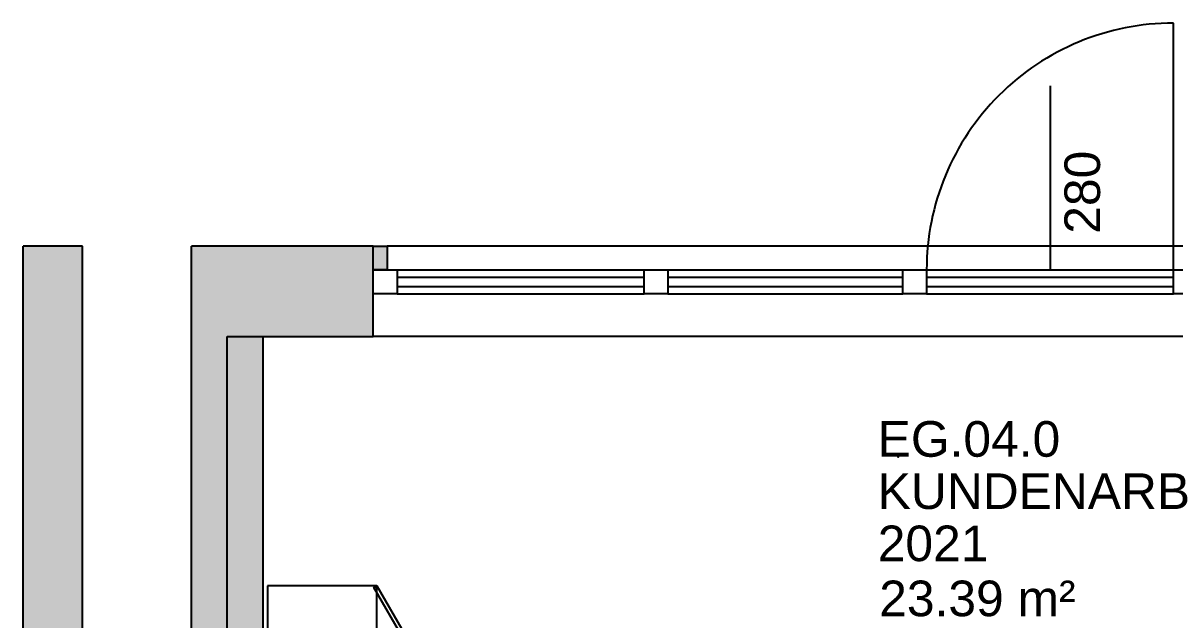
# Model space of a CAD drawing. Header units: centimetres. Extents: x 27325 to 30593, y 7169 to 9080.
# Drawn here: x 27482 to 27967.1, y 8521.5 to 8772.9 of the extents above; entities that cross this region are included whole.
import ezdxf
from ezdxf.enums import TextEntityAlignment as Align

# ---------------------------------------------------------------- set-up
doc = ezdxf.new("R2010")
doc.units = ezdxf.units.CM
doc.header["$LTSCALE"] = 2
for name, color, linetype in [('ARC-Tueren', 5, 'Continuous'), ('ARC-Tueren-nv', 5, 'Continuous'), ('BE-T-PM', 7, 'Continuous'), ('BE-T-RNBVBF', 7, 'Continuous'), ('BS-WA-A-T', 203, 'Continuous'), ('BS-WA-C-NT', 253, 'Continuous'), ('BS-WA-C-T', 253, 'Continuous'), ('BS-WA-S-NT', 201, 'Continuous'), ('BS-WA-S-T', 201, 'Continuous'), ('HB-KO-GIP-F0-C', 44, 'Continuous'), ('HB-KO-GIP-S', 224, 'Continuous'), ('HB-KO-GLA-S', 132, 'Continuous'), ('HB-KO-MET-S', 150, 'Continuous'), ('HB-ZU-MOE-SB', 202, 'Continuous')]:
    doc.layers.add(name, color=color, linetype=linetype)
doc.styles.add('MOE', font='arial.ttf')
doc.styles.add('RNB', font='arial.ttf', dxfattribs={"width": 0.8})
doc.styles.get("Standard").update_dxf_attribs({"font": 'arial.ttf'})

# ---------------------------------------------------------------- blocks, each defined once
blk = doc.blocks.new('RNB-VBF')
at = {"layer": 'BE-T-PM'}
blk.add_point((0, 0), dxfattribs=at)
at = {"layer": 'BE-T-RNBVBF', "style": 'RNB'}
for tag, p in [('RAUM_NUMMER', (-8.553149790500584, 0.08438868209967154)), ('RAUM_BEZEICHNUNG', (-8.553149790500584, -21.91561131790034)), ('RAUM_NUMMER_OE', (-8.553149790500242, -43.89240783403415)), ('FLAECHE', (-7.918685348867143, -67.07081495941043))]:
    blk.add_attdef(tag, p, '', height=15, dxfattribs=at)
for tag, p, height, flags in [('BELEGUNG_MAX', (72.44612822012937, -52.76755267878413), 2.5, 9), ('BELEGUNG_AUS_MOEBLIERUNGSPLAN', (72.44612822012937, -56.93421934545078), 2.5, 9), ('ID', (72.44612822012937, -61.10088601211744), 2.5, 9), ('ID_RNB', (72.44612822012937, -65.26755267878413), 2.5, 9), ('BEMERKUNG', (72.44612822012937, -69.43421934545078), 2.5, 9), ('RAUM_HOEHE', (72.44612822012937, -73.43421934545078), 2.5, 9), ('RAUM_NUMMER_PLATZHALTER', (-9.187614232133683, -89.27866957666417), 15, 1), ('RAUM_FUNKTION', (72.44612822012937, -77.43421934545078), 2.5, 9), ('RAUM_AUFBAU', (72.44612822012937, -81.43421934545078), 2.5, 9), ('RAUM_MIETEINHEIT', (72.44612822012937, -85.43421934545078), 2.5, 9), ('BODENBELAG_AUS_PLAN', (-9.187614232133342, -111.255466092798), 15, 1)]:
    blk.add_attdef(tag, p, '', height=height, dxfattribs=dict(at, flags=flags))
blk = doc.blocks.new('*U55')
for points in [[(50, 9.094947017729282e-13), (-50, -9.094947017729282e-13), (-50.00000000000182, -46.00000000000455), (49.99999999999818, -46.00000000000273)], [(49.99999999999636, 0), (-50.00000000000364, 2.728484105318785e-12), (-50.00000000000546, -46.00000000000091), (49.99999999999454, -46.00000000000273)], [(50.00000000000364, -4.547473508864641e-13), (-49.99999999999636, -2.273736754432321e-12), (-49.99999999999818, -46.00000000000591), (50.00000000000182, -46.00000000000409)], [(-5.992847457839162, -69.72649201879813), (-49.29411764705856, -44.77999233140235), (-50.00000000000546, -46.00000000000091), (-6.698729810783334, -70.94649968739577)], [(5.992847457839162, -69.7264920187963), (49.29411764705674, -44.77999233140235), (49.99999999999454, -46.00000000000273), (6.698729810776058, -70.94649968739941)]]:
    blk.add_lwpolyline(points, close=True)
for points in [[(-6.698729810783334, -70.94649968739577, 0.02401260868425369), (-4.422208351853442, -66.5418905497636, 0.04163064784707744), (-1.674682453030982, -58.92101936832205, 0.04164545845416218), (-0.2355022201154497, -50.95032824681311, 0.02403402121220104), (-3.637978807091713e-12, -46.00000000267664)], [(-3.637978807091713e-12, -46.00000000000364, 0.02403402121199101), (0.2355022198598817, -50.95032824420468, 0.04164545845384043), (1.674682452354318, -58.9210193658264, 0.04163064784739174), (4.422208350761139, -66.54189054738345, 0.02401260868515444), (6.698729809439101, -70.94649968508293)]]:
    blk.add_lwpolyline(points, format="xyb")
for points in [[(-5.811764705886162, -48.98731282171866, 0.4142135623730951), (-5.411764705884707, -48.58731282172357), (-5.411764705887435, -48.517731651139), (-5.411764705888345, -46.00000000000091), (-6.352941176475724, -46.00000000000273), (-6.352941176475724, -48.51773165113718), (-6.352941176472996, -48.58731282171993, 0.4142135623730951), (-5.952941176476997, -48.98731282171866)], [(5.952941176468812, -48.98731282171866, 0.4142135623730951), (6.352941176470267, -48.58731282172175), (6.352941176468448, -48.517731651139), (6.352941176468448, -46.00000000000455), (5.41176470587925, -46.00000000000273), (5.411764705880159, -48.51773165113627), (5.411764705882888, -48.58731282171993, 0.4142135623730951), (5.811764705878886, -48.9873128217223)], [(-13.3501588930103, -70.56396512520314, -0.4147570687988438), (-13.4967045364665, -70.01704825129946), (-13.46210385006088, -69.95724635573515), (-12.20053825835112, -67.77682678594101), (-11.38545552537835, -68.24640795652613), (-12.64702111708812, -70.42682752631936), (-12.68236511318719, -70.48791411688217, -0.4136702647465605), (-13.22826823759624, -70.63418812752116)], [(13.35015889299757, -70.56396512520132, 0.4147570687974582), (13.4967045364574, -70.01704825129946), (13.46210385006179, -69.95724635573606), (12.20053825834839, -67.77682678594192), (11.38545552537835, -68.24640795652613), (12.64702111708357, -70.42682752631936), (12.68236511318173, -70.4879141168858, 0.4136702647459035), (13.22826823758624, -70.6341881275257)]]:
    blk.add_lwpolyline(points, format="xyb", close=True)
at = {"style": 'MOE', "flags": 1}
for tag, p, height in [('BEZEICHNUNG', (-90.006979925893, -85.71310373656897), 15), ('HOEHE', (-90.006979925893, -103.4130299008773), 12.5), ('HERSTELLER', (-90.006979925893, -119.9138087714636), 12.5), ('INVENTARNUMMER', (-90.00697992589303, -138.1218936035361), 12.5)]:
    blk.add_attdef(tag, p, '', height=height, dxfattribs=at)
blk = doc.blocks.new('*U95')
at = {"layer": 'ARC-Tueren'}
blk.add_line((-51.99999999999998, -22.39072964134583), (-52.00000000000001, -126.3907296413458), dxfattribs=at)
blk.add_arc((-51.99999999999998, -22.39072964134583), 104, 270, 0, dxfattribs=at)
at = {"layer": 'ARC-Tueren-nv'}
blk.add_line((0, -99.99999999999989), (0, -22.39072964134584), dxfattribs=at)
at = {"layer": 'ARC-Tueren-nv', "flags": 1}
for tag, p in [('TUERTYP', (-99.12455782123334, 46.14132788012779)), ('FLAECHE', (-99.12455782123334, 37.56989930869887)), ('DORNMASS', (-99.12455782123334, 28.99847073727281)), ('ANSCHLAGTYP', (-99.12455782123334, 20.42704216584391)), ('MATERIAL', (-99.12455782123334, 11.85561359441502)), ('FARBE', (-99.12455782123334, 3.284185022986122)), ('DB_ID', (-99.12455782123334, -3.804220504261451)), ('ANLAGENGRUPPE', (-99.12455782123334, -10.92612413740787))]:
    blk.add_attdef(tag, p, '', height=5, dxfattribs=at)
at = {"layer": 'ARC-Tueren-nv'}
for tag, p in [('BRANDSCHUTZ-KL', (0.8005901682471119, 10.10671169811275)), ('BEMERKUNG', (3.688177276979332, -5.287243548442774))]:
    blk.add_attdef(tag, text='', height=12.5, dxfattribs=at).set_placement(p, align=Align.CENTER)
blk.add_attdef('HOEHE', (-21.04123022083711, -37.65691290490458), '', height=15, rotation=270, dxfattribs=at)
at = {"layer": 'ARC-Tueren-nv', "flags": 2}
blk.add_attdef('BREITE1', (6.018508237191789, -37.68704681065956), '', height=15, rotation=270, dxfattribs=at)
at = {"layer": 'ARC-Tueren-nv'}
blk.add_attdef('TUER-NR', text='', height=12.5, rotation=180, dxfattribs=at).set_placement((-29.6533327249048, -89.34890902847403), align=Align.CENTER)

msp = doc.modelspace()

# ---------------------------------------------------------------- hatches: boundary and pattern name
at = {"layer": 'BS-WA-C-NT'}
msp.add_hatch(color=256, dxfattribs=at).paths.add_polyline_path([(27635.27038724244, 8678.935826665438), (27629.48196260281, 8678.935826665438), (27629.48196275382, 8668.935828877433), (27635.27038724244, 8668.935828877433)])
at = {"layer": 'BS-WA-C-T'}
h = msp.add_hatch(color=256, dxfattribs=at)
h.paths.add_polyline_path([(27592.98196260281, 8333.935826665438), (27567.98196323975, 8333.935826665438), (27567.98196323975, 8640.935822952004), (27629.48196317665, 8640.935822952006), (27629.48196260281, 8678.935826665438), (27552.98196260281, 8678.935826665438), (27552.98196260281, 8333.935826665438), (27506.98196260281, 8333.935826665438), (27506.98196260281, 8678.935826665438), (27481.98196260281, 8678.935826665438), (27481.98196260281, 7168.935826665438), (27629.48196260281, 7168.935826665438), (27629.48196317666, 7208.93582441264), (27592.98196260281, 7208.935826665438), (27592.98196260281, 7280.935826665438), (27567.98196260281, 7280.935826665438), (27567.98196260281, 8233.935826665438), (27592.98196260281, 8233.935826665438)])
h.paths.add_polyline_path([(27552.98196260281, 7208.935826665438), (27506.98196260281, 7208.935826665438), (27506.98196260281, 8318.935826665438), (27552.98196260281, 8318.935826665438)], flags=16)
at = {"layer": 'HB-KO-GIP-F0-C'}
msp.add_hatch(color=256, dxfattribs=at).paths.add_polyline_path([(27582.98196309502, 8640.935822952004), (27567.98196323975, 8640.935822952004), (27567.98196323975, 8333.935826665438), (27582.98196309501, 8333.935826665438)])

# ---------------------------------------------------------------- linework, layer by layer
at = {"layer": 'BS-WA-A-T'}
for p, q in [((27970.69353715701, 8678.93582291324), (27635.27038724244, 8678.935826665438)), ((27976.48201382174, 8640.935822952004), (27629.48197394489, 8640.935822952004))]:
    msp.add_line(p, q, dxfattribs=at)
at = {"layer": 'BS-WA-S-NT'}
for p, q in [((27629.48196179739, 8678.935826665438), (27635.27038724244, 8678.935826665438)), ((27635.27038724244, 8678.935826665438), (27635.27038724244, 8668.935828877433)), ((27635.27038724244, 8668.935828877433), (27629.48196179739, 8668.935828877433))]:
    msp.add_line(p, q, dxfattribs=at)
at = {"layer": 'BS-WA-S-T'}
for p, q in [((27481.98196260281, 7168.935826665438), (27481.98196260281, 8678.935826665438)), ((27506.98196260281, 8678.935826665438), (27481.98196260281, 8678.935826665438)), ((27506.98196260281, 8333.935826665438), (27506.98196260281, 8678.935826665438)), ((27629.48196260281, 8678.935826665438), (27552.98196260281, 8678.935826665438)), ((27552.98196260281, 8333.935826665438), (27552.98196260281, 8678.935826665438)), ((27629.48196317665, 8640.935822952006), (27629.48196260281, 8678.935826665438)), ((27567.98196323975, 8333.935823265143), (27567.98196323975, 8640.935822952004)), ((27567.98196323975, 8640.935822952004), (27629.48196317665, 8640.935822952006))]:
    msp.add_line(p, q, dxfattribs=at)
at = {"layer": 'HB-KO-GIP-S'}
msp.add_line((27582.98196309502, 8640.935822952008), (27582.98196309501, 8333.934121890135), dxfattribs=at)
at = {"layer": 'HB-KO-GLA-S'}
for points in [[(27639.48196086277, 8668.93582291324), (27743.48196086277, 8668.935822913241)], [(27753.48196086277, 8668.93582291324), (27852.4819608628, 8668.935822913241)], [(27862.4819608628, 8668.935822913238), (27966.4819608628, 8668.93582291324)], [(27639.48196086277, 8665.871636770818), (27743.48196086277, 8665.871636770818)], [(27753.48196086277, 8665.871636770818), (27852.4819608628, 8665.871636770818)], [(27862.4819608628, 8665.871636770815), (27966.4819608628, 8665.871636770818)], [(27639.48196086277, 8662.000009058718), (27743.48196086277, 8662.00000905872)], [(27639.48196086277, 8658.935822916297), (27743.48196086277, 8658.935822916299)], [(27753.48196086277, 8662.000009058718), (27852.4819608628, 8662.00000905872)], [(27753.48196086277, 8658.935822916297), (27852.4819608628, 8658.935822916299)], [(27862.4819608628, 8662.000009058716), (27966.4819608628, 8662.000009058718)], [(27862.4819608628, 8658.935822916295), (27966.4819608628, 8658.935822916297)]]:
    msp.add_lwpolyline(points, dxfattribs=at)
at = {"layer": 'HB-KO-MET-S'}
for points in [[(27629.48196210826, 8668.93582291324), (27639.48196086277, 8668.93582291324), (27639.48196086277, 8658.935822916299), (27629.48196210826, 8658.935822916299)], [(27743.48196086277, 8668.93582291324), (27753.48196086277, 8668.93582291324), (27753.48196086277, 8658.935822916299), (27743.48196086277, 8658.935822916299)], [(27852.4819608628, 8668.93582291324), (27862.4819608628, 8668.93582291324), (27862.4819608628, 8658.935822916299), (27852.4819608628, 8658.935822916299)], [(27966.4819608628, 8668.93582291324), (27976.48196044923, 8668.93582291324), (27976.48196044923, 8658.935822916297), (27966.4819608628, 8658.935822916297)]]:
    msp.add_lwpolyline(points, close=True, dxfattribs=at)

# ---------------------------------------------------------------- block references
at = {"layer": 'ARC-Tueren'}
ref = msp.add_blockref('*U95', (27914.4819608628, 8646.545093271892), dxfattribs=dict(at, rotation=180))
ref.add_attrib('HOEHE', '280', (27935.52319108363, 8684.202006176798), dxfattribs={"layer": 'ARC-Tueren-nv', "height": 15, "rotation": 90})
at = {"layer": 'BE-T-RNBVBF'}
msp.add_blockref('RNB-VBF', (27850.44171955531, 8590.198555893418), dxfattribs=at).add_auto_attribs({'RAUM_NUMMER': 'EG.04.0', 'RAUM_BEZEICHNUNG': 'KUNDENARB', 'RAUM_NUMMER_OE': '2021', 'FLAECHE': '23.39 m²'})
at = {"layer": 'HB-ZU-MOE-SB', "rotation": 90}
msp.add_blockref('*U55', (27584.98196309501, 8485.934121890132), dxfattribs=at)

doc.saveas('drawing.dxf')
